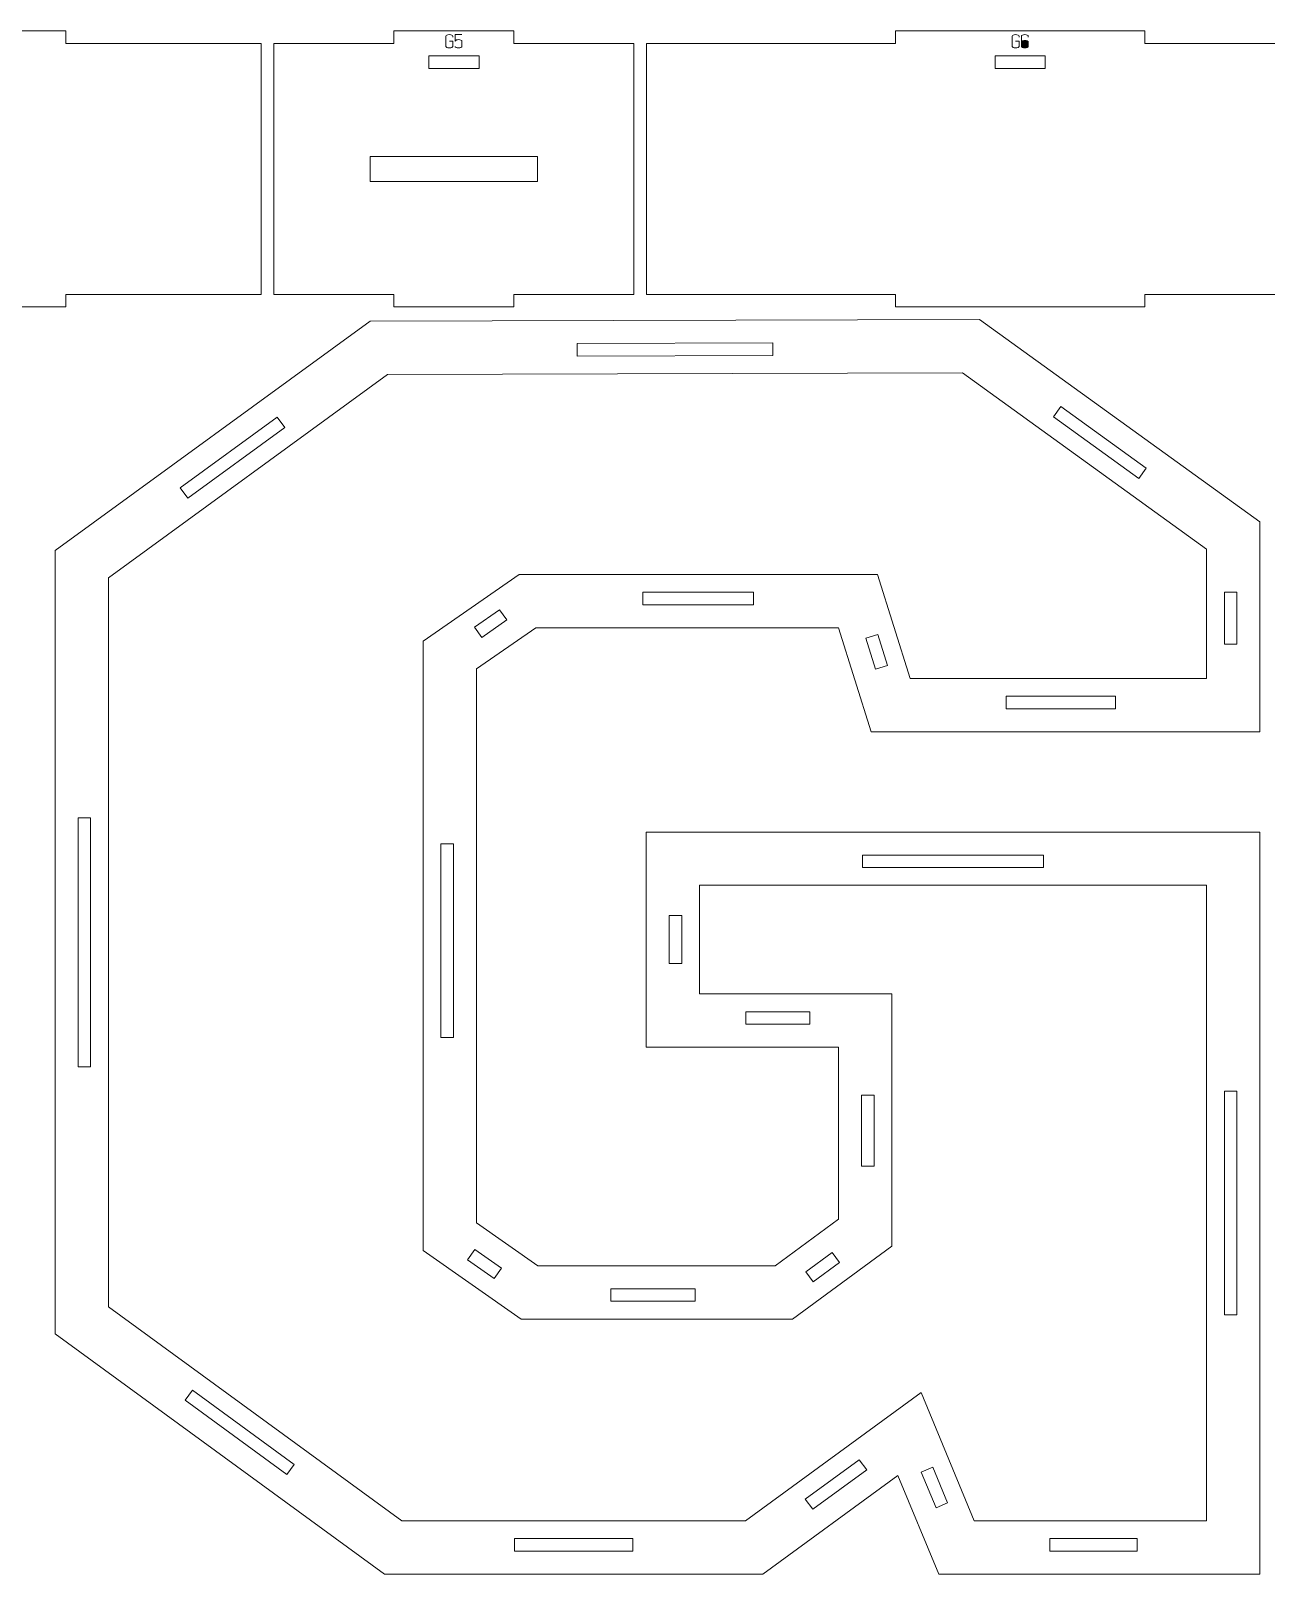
# Model space of a CAD drawing. Header units: centimetres. Extents: x -250 to 250, y -508 to 508.
# Drawn here: x -221.47 to -191.94, y -109.83 to -72.93 of the extents above; entities that cross this region are included whole.
import ezdxf

# ---------------------------------------------------------------- set-up
doc = ezdxf.new("R2010")
doc.units = ezdxf.units.CM
doc.header["$MEASUREMENT"] = 0
doc.layers.add('Capa 1', color=7, linetype='Continuous')

msp = doc.modelspace()

# ---------------------------------------------------------------- hatches: boundary and pattern name
at = {"layer": 'Capa 1', "true_color": 0x3e4095}
h = msp.add_hatch(color=175, dxfattribs=at)
edge = h.paths.add_edge_path()
edge.add_spline(control_points=[(-211.37963, -73.29819), (-211.37963, -73.30797), (-211.3875, -73.3163), (-211.40325, -73.32318), (-211.41899, -73.33006), (-211.43864, -73.3335), (-211.46218, -73.3335), (-211.48572, -73.3335), (-211.50537, -73.33006), (-211.52111, -73.32318), (-211.53686, -73.3163), (-211.54473, -73.30797), (-211.54473, -73.29819), (-211.54473, -73.29819), (-211.54473, -73.05237), (-211.54473, -73.05237), (-211.54473, -73.04259), (-211.53686, -73.03426), (-211.52111, -73.02738), (-211.50537, -73.0205), (-211.48572, -73.01706), (-211.46218, -73.01706), (-211.43864, -73.01706), (-211.41899, -73.0205), (-211.40325, -73.02738), (-211.3875, -73.03426), (-211.37963, -73.04259), (-211.37963, -73.05237), (-211.37963, -73.05237), (-211.37963, -73.07484), (-211.37963, -73.07484), (-211.37963, -73.07484), (-211.37963, -73.05237), (-211.37963, -73.05237), (-211.37963, -73.04259), (-211.3875, -73.03426), (-211.40325, -73.02738), (-211.41899, -73.0205), (-211.43864, -73.01706), (-211.46218, -73.01706), (-211.48572, -73.01706), (-211.50537, -73.0205), (-211.52111, -73.02738), (-211.53686, -73.03426), (-211.54473, -73.04259), (-211.54473, -73.05237), (-211.54473, -73.05237), (-211.54473, -73.29819), (-211.54473, -73.29819), (-211.54473, -73.30797), (-211.53686, -73.3163), (-211.52111, -73.32318), (-211.50537, -73.33006), (-211.48572, -73.3335), (-211.46218, -73.3335), (-211.43864, -73.3335), (-211.41899, -73.33006), (-211.40325, -73.32318), (-211.3875, -73.3163), (-211.37963, -73.30797), (-211.37963, -73.29819), (-211.37963, -73.29819), (-211.37963, -73.17528), (-211.37963, -73.17528), (-211.37963, -73.17528), (-211.46126, -73.17528), (-211.46126, -73.17528), (-211.46126, -73.17528), (-211.37963, -73.17528), (-211.37963, -73.17528), (-211.37963, -73.17528), (-211.37963, -73.29819), (-211.37963, -73.29819)], knot_values=[0, 0, 0, 0, 0.04166667, 0.04166667, 0.04166667, 0.08333333, 0.08333333, 0.08333333, 0.125, 0.125, 0.125, 0.16666667, 0.16666667, 0.16666667, 0.20833333, 0.20833333, 0.20833333, 0.25, 0.25, 0.25, 0.29166667, 0.29166667, 0.29166667, 0.33333333, 0.33333333, 0.33333333, 0.375, 0.375, 0.375, 0.41666667, 0.41666667, 0.41666667, 0.45833333, 0.45833333, 0.45833333, 0.5, 0.5, 0.5, 0.54166667, 0.54166667, 0.54166667, 0.58333333, 0.58333333, 0.58333333, 0.625, 0.625, 0.625, 0.66666667, 0.66666667, 0.66666667, 0.70833333, 0.70833333, 0.70833333, 0.75, 0.75, 0.75, 0.79166667, 0.79166667, 0.79166667, 0.83333333, 0.83333333, 0.83333333, 0.875, 0.875, 0.875, 0.91666667, 0.91666667, 0.91666667, 0.95833333, 0.95833333, 0.95833333, 1, 1, 1, 1], degree=3, periodic=1)
h = msp.add_hatch(color=175, dxfattribs=at)
edge = h.paths.add_edge_path()
edge.add_spline(control_points=[(-211.24205, -73.3335), (-211.26559, -73.3335), (-211.28524, -73.33006), (-211.30098, -73.32318), (-211.31673, -73.3163), (-211.3246, -73.30797), (-211.3246, -73.29819), (-211.3246, -73.30797), (-211.31673, -73.3163), (-211.30098, -73.32318), (-211.28524, -73.33006), (-211.26559, -73.3335), (-211.24205, -73.3335), (-211.21851, -73.3335), (-211.19886, -73.33006), (-211.18312, -73.32318), (-211.16737, -73.3163), (-211.1595, -73.30797), (-211.1595, -73.29819), (-211.1595, -73.29819), (-211.1595, -73.17253), (-211.1595, -73.17253), (-211.1595, -73.16274), (-211.16737, -73.15441), (-211.18312, -73.14753), (-211.19886, -73.14065), (-211.21851, -73.13721), (-211.24205, -73.13721), (-211.26345, -73.13905), (-211.27996, -73.1415), (-211.29158, -73.14455), (-211.3032, -73.14761), (-211.3142, -73.15694), (-211.3246, -73.17253), (-211.3246, -73.17253), (-211.3246, -73.01706), (-211.3246, -73.01706), (-211.3246, -73.01706), (-211.165, -73.01706), (-211.165, -73.01706), (-211.165, -73.01706), (-211.3246, -73.01706), (-211.3246, -73.01706), (-211.3246, -73.01706), (-211.3246, -73.17253), (-211.3246, -73.17253), (-211.3142, -73.15694), (-211.3032, -73.14761), (-211.29158, -73.14455), (-211.27996, -73.1415), (-211.26345, -73.13905), (-211.24205, -73.13721), (-211.21851, -73.13721), (-211.19886, -73.14065), (-211.18312, -73.14753), (-211.16737, -73.15441), (-211.1595, -73.16274), (-211.1595, -73.17253), (-211.1595, -73.17253), (-211.1595, -73.29819), (-211.1595, -73.29819), (-211.1595, -73.30797), (-211.16737, -73.3163), (-211.18312, -73.32318), (-211.19886, -73.33006), (-211.21851, -73.3335), (-211.24205, -73.3335)], knot_values=[0, 0, 0, 0, 0.04545455, 0.04545455, 0.04545455, 0.09090909, 0.09090909, 0.09090909, 0.13636364, 0.13636364, 0.13636364, 0.18181818, 0.18181818, 0.18181818, 0.22727273, 0.22727273, 0.22727273, 0.27272727, 0.27272727, 0.27272727, 0.31818182, 0.31818182, 0.31818182, 0.36363636, 0.36363636, 0.36363636, 0.40909091, 0.40909091, 0.40909091, 0.45454545, 0.45454545, 0.45454545, 0.5, 0.5, 0.5, 0.54545455, 0.54545455, 0.54545455, 0.59090909, 0.59090909, 0.59090909, 0.63636364, 0.63636364, 0.63636364, 0.68181818, 0.68181818, 0.68181818, 0.72727273, 0.72727273, 0.72727273, 0.77272727, 0.77272727, 0.77272727, 0.81818182, 0.81818182, 0.81818182, 0.86363636, 0.86363636, 0.86363636, 0.90909091, 0.90909091, 0.90909091, 0.95454545, 0.95454545, 0.95454545, 1, 1, 1, 1], degree=3, periodic=1)
h = msp.add_hatch(color=175, dxfattribs=at)
edge = h.paths.add_edge_path()
edge.add_spline(control_points=[(-197.84202, -73.29819), (-197.84202, -73.30797), (-197.84989, -73.3163), (-197.86564, -73.32318), (-197.88138, -73.33006), (-197.90103, -73.3335), (-197.92457, -73.3335), (-197.94811, -73.3335), (-197.96776, -73.33006), (-197.9835, -73.32318), (-197.99925, -73.3163), (-198.00712, -73.30797), (-198.00712, -73.29819), (-198.00712, -73.29819), (-198.00712, -73.05237), (-198.00712, -73.05237), (-198.00712, -73.04259), (-197.99925, -73.03426), (-197.9835, -73.02738), (-197.96776, -73.0205), (-197.94811, -73.01706), (-197.92457, -73.01706), (-197.90103, -73.01706), (-197.88138, -73.0205), (-197.86564, -73.02738), (-197.84989, -73.03426), (-197.84202, -73.04259), (-197.84202, -73.05237), (-197.84202, -73.05237), (-197.84202, -73.07484), (-197.84202, -73.07484), (-197.84202, -73.07484), (-197.84202, -73.05237), (-197.84202, -73.05237), (-197.84202, -73.04259), (-197.84989, -73.03426), (-197.86564, -73.02738), (-197.88138, -73.0205), (-197.90103, -73.01706), (-197.92457, -73.01706), (-197.94811, -73.01706), (-197.96776, -73.0205), (-197.9835, -73.02738), (-197.99925, -73.03426), (-198.00712, -73.04259), (-198.00712, -73.05237), (-198.00712, -73.05237), (-198.00712, -73.29819), (-198.00712, -73.29819), (-198.00712, -73.30797), (-197.99925, -73.3163), (-197.9835, -73.32318), (-197.96776, -73.33006), (-197.94811, -73.3335), (-197.92457, -73.3335), (-197.90103, -73.3335), (-197.88138, -73.33006), (-197.86564, -73.32318), (-197.84989, -73.3163), (-197.84202, -73.30797), (-197.84202, -73.29819), (-197.84202, -73.29819), (-197.84202, -73.17528), (-197.84202, -73.17528), (-197.84202, -73.17528), (-197.92365, -73.17528), (-197.92365, -73.17528), (-197.92365, -73.17528), (-197.84202, -73.17528), (-197.84202, -73.17528), (-197.84202, -73.17528), (-197.84202, -73.29819), (-197.84202, -73.29819)], knot_values=[0, 0, 0, 0, 0.04166667, 0.04166667, 0.04166667, 0.08333333, 0.08333333, 0.08333333, 0.125, 0.125, 0.125, 0.16666667, 0.16666667, 0.16666667, 0.20833333, 0.20833333, 0.20833333, 0.25, 0.25, 0.25, 0.29166667, 0.29166667, 0.29166667, 0.33333333, 0.33333333, 0.33333333, 0.375, 0.375, 0.375, 0.41666667, 0.41666667, 0.41666667, 0.45833333, 0.45833333, 0.45833333, 0.5, 0.5, 0.5, 0.54166667, 0.54166667, 0.54166667, 0.58333333, 0.58333333, 0.58333333, 0.625, 0.625, 0.625, 0.66666667, 0.66666667, 0.66666667, 0.70833333, 0.70833333, 0.70833333, 0.75, 0.75, 0.75, 0.79166667, 0.79166667, 0.79166667, 0.83333333, 0.83333333, 0.83333333, 0.875, 0.875, 0.875, 0.91666667, 0.91666667, 0.91666667, 0.95833333, 0.95833333, 0.95833333, 1, 1, 1, 1], degree=3, periodic=1)
h = msp.add_hatch(color=175, dxfattribs=at)
edge = h.paths.add_edge_path()
edge.add_spline(control_points=[(-197.70444, -73.3335), (-197.72798, -73.3335), (-197.74763, -73.33006), (-197.76337, -73.32318), (-197.77912, -73.3163), (-197.78699, -73.30797), (-197.78699, -73.29819), (-197.78699, -73.29819), (-197.78699, -73.19133), (-197.78699, -73.19133), (-197.78699, -73.19133), (-197.78699, -73.05237), (-197.78699, -73.05237), (-197.78699, -73.04259), (-197.77912, -73.03426), (-197.76337, -73.02738), (-197.74763, -73.0205), (-197.72798, -73.01706), (-197.70444, -73.01706), (-197.6809, -73.01706), (-197.66125, -73.0205), (-197.64551, -73.02738), (-197.62976, -73.03426), (-197.62189, -73.04259), (-197.62189, -73.05237), (-197.62189, -73.05237), (-197.62189, -73.07805), (-197.62189, -73.07805), (-197.62189, -73.07805), (-197.62189, -73.05237), (-197.62189, -73.05237), (-197.62189, -73.04259), (-197.62976, -73.03426), (-197.64551, -73.02738), (-197.66125, -73.0205), (-197.6809, -73.01706), (-197.70444, -73.01706), (-197.72798, -73.01706), (-197.74763, -73.0205), (-197.76337, -73.02738), (-197.77912, -73.03426), (-197.78699, -73.04259), (-197.78699, -73.05237), (-197.78699, -73.05237), (-197.78699, -73.19133), (-197.78699, -73.19133), (-197.78699, -73.18216), (-197.77744, -73.17398), (-197.75833, -73.1668), (-197.73922, -73.15961), (-197.72126, -73.15602), (-197.70444, -73.15602), (-197.6809, -73.15602), (-197.66125, -73.15946), (-197.64551, -73.16634), (-197.62976, -73.17322), (-197.62189, -73.18155), (-197.62189, -73.19133), (-197.62189, -73.19133), (-197.62189, -73.29819), (-197.62189, -73.29819), (-197.62189, -73.30797), (-197.62976, -73.3163), (-197.64551, -73.32318), (-197.66125, -73.33006), (-197.6809, -73.3335), (-197.70444, -73.3335)], knot_values=[0, 0, 0, 0, 0.04545455, 0.04545455, 0.04545455, 0.09090909, 0.09090909, 0.09090909, 0.13636364, 0.13636364, 0.13636364, 0.18181818, 0.18181818, 0.18181818, 0.22727273, 0.22727273, 0.22727273, 0.27272727, 0.27272727, 0.27272727, 0.31818182, 0.31818182, 0.31818182, 0.36363636, 0.36363636, 0.36363636, 0.40909091, 0.40909091, 0.40909091, 0.45454545, 0.45454545, 0.45454545, 0.5, 0.5, 0.5, 0.54545455, 0.54545455, 0.54545455, 0.59090909, 0.59090909, 0.59090909, 0.63636364, 0.63636364, 0.63636364, 0.68181818, 0.68181818, 0.68181818, 0.72727273, 0.72727273, 0.72727273, 0.77272727, 0.77272727, 0.77272727, 0.81818182, 0.81818182, 0.81818182, 0.86363636, 0.86363636, 0.86363636, 0.90909091, 0.90909091, 0.90909091, 0.95454545, 0.95454545, 0.95454545, 1, 1, 1, 1], degree=3, periodic=1)
h = msp.add_hatch(color=175, dxfattribs=at)
edge = h.paths.add_edge_path()
edge.add_spline(control_points=[(-197.78699, -73.29819), (-197.78699, -73.30797), (-197.77912, -73.3163), (-197.76337, -73.32318), (-197.74763, -73.33006), (-197.72798, -73.3335), (-197.70444, -73.3335), (-197.6809, -73.3335), (-197.66125, -73.33006), (-197.64551, -73.32318), (-197.62976, -73.3163), (-197.62189, -73.30797), (-197.62189, -73.29819), (-197.62189, -73.29819), (-197.62189, -73.19133), (-197.62189, -73.19133), (-197.62189, -73.18155), (-197.62976, -73.17322), (-197.64551, -73.16634), (-197.66125, -73.15946), (-197.6809, -73.15602), (-197.70444, -73.15602), (-197.72126, -73.15602), (-197.73922, -73.15961), (-197.75833, -73.1668), (-197.77744, -73.17398), (-197.78699, -73.18216), (-197.78699, -73.19133), (-197.78699, -73.19133), (-197.78699, -73.29819), (-197.78699, -73.29819)], knot_values=[0, 0, 0, 0, 0.1, 0.1, 0.1, 0.2, 0.2, 0.2, 0.3, 0.3, 0.3, 0.4, 0.4, 0.4, 0.5, 0.5, 0.5, 0.6, 0.6, 0.6, 0.7, 0.7, 0.7, 0.8, 0.8, 0.8, 0.9, 0.9, 0.9, 1, 1, 1, 1], degree=3, periodic=1)

# ---------------------------------------------------------------- linework, layer by layer
at = {"layer": 'Capa 1', "color": 240, "lineweight": 9}
for points, knots in [([(-229.97723, -73.2271), (-229.97723, -73.2271), (-229.97723, -79.2271), (-229.97723, -79.2271), (-229.97723, -79.2271), (-225.30381, -79.2271), (-225.30381, -79.2271), (-225.30381, -79.2271), (-225.30381, -79.5271), (-225.30381, -79.5271), (-225.30381, -79.5271), (-220.6304, -79.5271), (-220.6304, -79.5271), (-220.6304, -79.5271), (-220.6304, -79.2271), (-220.6304, -79.2271), (-220.6304, -79.2271), (-215.95698, -79.2271), (-215.95698, -79.2271), (-215.95698, -79.2271), (-215.95698, -73.2271), (-215.95698, -73.2271), (-215.95698, -73.2271), (-220.6304, -73.2271), (-220.6304, -73.2271), (-220.6304, -73.2271), (-220.6304, -72.9271), (-220.6304, -72.9271), (-220.6304, -72.9271), (-225.30381, -72.9271), (-225.30381, -72.9271), (-225.30381, -72.9271), (-225.30381, -73.2271), (-225.30381, -73.2271), (-225.30381, -73.2271), (-229.97723, -73.2271), (-229.97723, -73.2271)], [0, 0, 0, 0, 0.08333333, 0.08333333, 0.08333333, 0.16666667, 0.16666667, 0.16666667, 0.25, 0.25, 0.25, 0.33333333, 0.33333333, 0.33333333, 0.41666667, 0.41666667, 0.41666667, 0.5, 0.5, 0.5, 0.58333333, 0.58333333, 0.58333333, 0.66666667, 0.66666667, 0.66666667, 0.75, 0.75, 0.75, 0.83333333, 0.83333333, 0.83333333, 0.91666667, 0.91666667, 0.91666667, 1, 1, 1, 1]), ([(-215.65698, -73.2271), (-215.65698, -73.2271), (-215.65698, -79.2271), (-215.65698, -79.2271), (-215.65698, -79.2271), (-212.78707, -79.2271), (-212.78707, -79.2271), (-212.78707, -79.2271), (-212.78707, -79.5271), (-212.78707, -79.5271), (-212.78707, -79.5271), (-209.91716, -79.5271), (-209.91716, -79.5271), (-209.91716, -79.5271), (-209.91716, -79.2271), (-209.91716, -79.2271), (-209.91716, -79.2271), (-207.04725, -79.2271), (-207.04725, -79.2271), (-207.04725, -79.2271), (-207.04725, -73.2271), (-207.04725, -73.2271), (-207.04725, -73.2271), (-209.91716, -73.2271), (-209.91716, -73.2271), (-209.91716, -73.2271), (-209.91716, -72.9271), (-209.91716, -72.9271), (-209.91716, -72.9271), (-212.78707, -72.9271), (-212.78707, -72.9271), (-212.78707, -72.9271), (-212.78707, -73.2271), (-212.78707, -73.2271), (-212.78707, -73.2271), (-215.65698, -73.2271), (-215.65698, -73.2271)], [0, 0, 0, 0, 0.08333333, 0.08333333, 0.08333333, 0.16666667, 0.16666667, 0.16666667, 0.25, 0.25, 0.25, 0.33333333, 0.33333333, 0.33333333, 0.41666667, 0.41666667, 0.41666667, 0.5, 0.5, 0.5, 0.58333333, 0.58333333, 0.58333333, 0.66666667, 0.66666667, 0.66666667, 0.75, 0.75, 0.75, 0.83333333, 0.83333333, 0.83333333, 0.91666667, 0.91666667, 0.91666667, 1, 1, 1, 1]), ([(-206.74725, -73.2271), (-206.74725, -73.2271), (-206.74725, -79.2271), (-206.74725, -79.2271), (-206.74725, -79.2271), (-200.79209, -79.2271), (-200.79209, -79.2271), (-200.79209, -79.2271), (-200.79209, -79.5271), (-200.79209, -79.5271), (-200.79209, -79.5271), (-194.83693, -79.5271), (-194.83693, -79.5271), (-194.83693, -79.5271), (-194.83693, -79.2271), (-194.83693, -79.2271), (-194.83693, -79.2271), (-188.88176, -79.2271), (-188.88176, -79.2271), (-188.88176, -79.2271), (-188.88176, -73.2271), (-188.88176, -73.2271), (-188.88176, -73.2271), (-194.83693, -73.2271), (-194.83693, -73.2271), (-194.83693, -73.2271), (-194.83693, -72.9271), (-194.83693, -72.9271), (-194.83693, -72.9271), (-200.79209, -72.9271), (-200.79209, -72.9271), (-200.79209, -72.9271), (-200.79209, -73.2271), (-200.79209, -73.2271), (-200.79209, -73.2271), (-206.74725, -73.2271), (-206.74725, -73.2271)], [0, 0, 0, 0, 0.08333333, 0.08333333, 0.08333333, 0.16666667, 0.16666667, 0.16666667, 0.25, 0.25, 0.25, 0.33333333, 0.33333333, 0.33333333, 0.41666667, 0.41666667, 0.41666667, 0.5, 0.5, 0.5, 0.58333333, 0.58333333, 0.58333333, 0.66666667, 0.66666667, 0.66666667, 0.75, 0.75, 0.75, 0.83333333, 0.83333333, 0.83333333, 0.91666667, 0.91666667, 0.91666667, 1, 1, 1, 1]), ([(-211.95211, -73.527), (-211.95211, -73.527), (-210.75211, -73.527), (-210.75211, -73.527), (-210.75211, -73.527), (-210.75211, -73.827), (-210.75211, -73.827), (-210.75211, -73.827), (-211.95211, -73.827), (-211.95211, -73.827), (-211.95211, -73.827), (-211.95211, -73.527), (-211.95211, -73.527)], [0, 0, 0, 0, 0.25, 0.25, 0.25, 0.5, 0.5, 0.5, 0.75, 0.75, 0.75, 1, 1, 1, 1]), ([(-198.4145, -73.527), (-198.4145, -73.527), (-197.2145, -73.527), (-197.2145, -73.527), (-197.2145, -73.527), (-197.2145, -73.827), (-197.2145, -73.827), (-197.2145, -73.827), (-198.4145, -73.827), (-198.4145, -73.827), (-198.4145, -73.827), (-198.4145, -73.527), (-198.4145, -73.527)], [0, 0, 0, 0, 0.25, 0.25, 0.25, 0.5, 0.5, 0.5, 0.75, 0.75, 0.75, 1, 1, 1, 1]), ([(-213.35211, -75.9271), (-213.35211, -75.9271), (-209.35211, -75.9271), (-209.35211, -75.9271), (-209.35211, -75.9271), (-209.35211, -76.5271), (-209.35211, -76.5271), (-209.35211, -76.5271), (-213.35211, -76.5271), (-213.35211, -76.5271), (-213.35211, -76.5271), (-213.35211, -75.9271), (-213.35211, -75.9271)], [0, 0, 0, 0, 0.25, 0.25, 0.25, 0.5, 0.5, 0.5, 0.75, 0.75, 0.75, 1, 1, 1, 1]), ([(-201.37555, -89.68419), (-201.37555, -89.68419), (-202.15788, -87.19849), (-202.15788, -87.19849), (-202.15788, -87.19849), (-209.39453, -87.19849), (-209.39453, -87.19849), (-209.39453, -87.19849), (-210.81252, -88.1842), (-210.81252, -88.1842), (-210.81252, -88.1842), (-210.81252, -101.42698), (-210.81252, -101.42698), (-210.81252, -101.42698), (-209.34563, -102.45554), (-209.34563, -102.45554), (-209.34563, -102.45554), (-203.67366, -102.45554), (-203.67366, -102.45554), (-203.67366, -102.45554), (-202.15788, -101.34126), (-202.15788, -101.34126), (-202.15788, -101.34126), (-202.15788, -97.22701), (-202.15788, -97.22701), (-202.15788, -97.22701), (-206.75413, -97.22701), (-206.75413, -97.22701), (-206.75413, -97.22701), (-206.75413, -92.08417), (-206.75413, -92.08417), (-206.75413, -92.08417), (-192.08525, -92.08417), (-192.08525, -92.08417), (-192.08525, -92.08417), (-192.08525, -109.82694), (-192.08525, -109.82694), (-192.08525, -109.82694), (-199.76197, -109.82694), (-199.76197, -109.82694), (-199.76197, -109.82694), (-200.73989, -107.46981), (-200.73989, -107.46981), (-200.73989, -107.46981), (-203.96704, -109.82694), (-203.96704, -109.82694), (-203.96704, -109.82694), (-213.01285, -109.82694), (-213.01285, -109.82694), (-213.01285, -109.82694), (-220.88514, -104.0841), (-220.88514, -104.0841), (-220.88514, -104.0841), (-220.88514, -85.35564), (-220.88514, -85.35564), (-220.88514, -85.35564), (-213.35512, -79.86996), (-213.35512, -79.86996), (-213.35512, -79.86996), (-198.78404, -79.8271), (-198.78404, -79.8271), (-198.78404, -79.8271), (-192.08525, -84.66993), (-192.08525, -84.66993), (-192.08525, -84.66993), (-192.08525, -89.68419), (-192.08525, -89.68419), (-192.08525, -89.68419), (-201.37555, -89.68419), (-201.37555, -89.68419)], [0, 0, 0, 0, 0.04347826, 0.04347826, 0.04347826, 0.08695652, 0.08695652, 0.08695652, 0.13043478, 0.13043478, 0.13043478, 0.17391304, 0.17391304, 0.17391304, 0.2173913, 0.2173913, 0.2173913, 0.26086957, 0.26086957, 0.26086957, 0.30434783, 0.30434783, 0.30434783, 0.34782609, 0.34782609, 0.34782609, 0.39130435, 0.39130435, 0.39130435, 0.43478261, 0.43478261, 0.43478261, 0.47826087, 0.47826087, 0.47826087, 0.52173913, 0.52173913, 0.52173913, 0.56521739, 0.56521739, 0.56521739, 0.60869565, 0.60869565, 0.60869565, 0.65217391, 0.65217391, 0.65217391, 0.69565217, 0.69565217, 0.69565217, 0.73913043, 0.73913043, 0.73913043, 0.7826087, 0.7826087, 0.7826087, 0.82608696, 0.82608696, 0.82608696, 0.86956522, 0.86956522, 0.86956522, 0.91304348, 0.91304348, 0.91304348, 0.95652174, 0.95652174, 0.95652174, 1, 1, 1, 1]), ([(-208.40431, -80.70393), (-208.40431, -80.70393), (-203.73091, -80.69019), (-203.73091, -80.69019), (-203.73091, -80.69019), (-203.7318, -80.39019), (-203.7318, -80.39019), (-203.7318, -80.39019), (-208.40519, -80.40393), (-208.40519, -80.40393), (-208.40519, -80.40393), (-208.40431, -80.70393), (-208.40431, -80.70393)], [0, 0, 0, 0, 0.25, 0.25, 0.25, 0.5, 0.5, 0.5, 0.75, 0.75, 0.75, 1, 1, 1, 1]), ([(-200.4418, -88.4114), (-200.4418, -88.4114), (-193.35804, -88.4114), (-193.35804, -88.4114), (-193.35804, -88.4114), (-193.35804, -85.32034), (-193.35804, -85.32034), (-193.35804, -85.32034), (-199.19426, -81.1011), (-199.19426, -81.1011), (-199.19426, -81.1011), (-212.93899, -81.14153), (-212.93899, -81.14153), (-212.93899, -81.14153), (-219.61235, -86.00313), (-219.61235, -86.00313), (-219.61235, -86.00313), (-219.61235, -103.43713), (-219.61235, -103.43713), (-219.61235, -103.43713), (-212.59793, -108.55415), (-212.59793, -108.55415), (-212.59793, -108.55415), (-204.38237, -108.55415), (-204.38237, -108.55415), (-204.38237, -108.55415), (-200.18421, -105.48778), (-200.18421, -105.48778), (-200.18421, -105.48778), (-198.91204, -108.55415), (-198.91204, -108.55415), (-198.91204, -108.55415), (-193.35804, -108.55415), (-193.35804, -108.55415), (-193.35804, -108.55415), (-193.35804, -93.35696), (-193.35804, -93.35696), (-193.35804, -93.35696), (-205.48134, -93.35696), (-205.48134, -93.35696), (-205.48134, -93.35696), (-205.48134, -95.95422), (-205.48134, -95.95422), (-205.48134, -95.95422), (-200.88509, -95.95422), (-200.88509, -95.95422), (-200.88509, -95.95422), (-200.88509, -101.9853), (-200.88509, -101.9853), (-200.88509, -101.9853), (-203.25617, -103.72833), (-203.25617, -103.72833), (-203.25617, -103.72833), (-209.7474, -103.72833), (-209.7474, -103.72833), (-209.7474, -103.72833), (-212.08531, -102.08902), (-212.08531, -102.08902), (-212.08531, -102.08902), (-212.08531, -87.51887), (-212.08531, -87.51887), (-212.08531, -87.51887), (-209.79346, -85.9257), (-209.79346, -85.9257), (-209.79346, -85.9257), (-201.22413, -85.9257), (-201.22413, -85.9257), (-201.22413, -85.9257), (-200.4418, -88.4114), (-200.4418, -88.4114)], [0, 0, 0, 0, 0.04347826, 0.04347826, 0.04347826, 0.08695652, 0.08695652, 0.08695652, 0.13043478, 0.13043478, 0.13043478, 0.17391304, 0.17391304, 0.17391304, 0.2173913, 0.2173913, 0.2173913, 0.26086957, 0.26086957, 0.26086957, 0.30434783, 0.30434783, 0.30434783, 0.34782609, 0.34782609, 0.34782609, 0.39130435, 0.39130435, 0.39130435, 0.43478261, 0.43478261, 0.43478261, 0.47826087, 0.47826087, 0.47826087, 0.52173913, 0.52173913, 0.52173913, 0.56521739, 0.56521739, 0.56521739, 0.60869565, 0.60869565, 0.60869565, 0.65217391, 0.65217391, 0.65217391, 0.69565217, 0.69565217, 0.69565217, 0.73913043, 0.73913043, 0.73913043, 0.7826087, 0.7826087, 0.7826087, 0.82608696, 0.82608696, 0.82608696, 0.86956522, 0.86956522, 0.86956522, 0.91304348, 0.91304348, 0.91304348, 0.95652174, 0.95652174, 0.95652174, 1, 1, 1, 1]), ([(-197.01627, -82.15214), (-197.01627, -82.15214), (-194.97503, -83.62784), (-194.97503, -83.62784), (-194.97503, -83.62784), (-194.79926, -83.38472), (-194.79926, -83.38472), (-194.79926, -83.38472), (-196.84051, -81.90902), (-196.84051, -81.90902), (-196.84051, -81.90902), (-197.01627, -82.15214), (-197.01627, -82.15214)], [0, 0, 0, 0, 0.25, 0.25, 0.25, 0.5, 0.5, 0.5, 0.75, 0.75, 0.75, 1, 1, 1, 1]), ([(-217.71697, -84.09743), (-217.71697, -84.09743), (-215.39734, -82.40755), (-215.39734, -82.40755), (-215.39734, -82.40755), (-215.57398, -82.16508), (-215.57398, -82.16508), (-215.57398, -82.16508), (-217.89362, -83.85495), (-217.89362, -83.85495), (-217.89362, -83.85495), (-217.71697, -84.09743), (-217.71697, -84.09743)], [0, 0, 0, 0, 0.25, 0.25, 0.25, 0.5, 0.5, 0.5, 0.75, 0.75, 0.75, 1, 1, 1, 1]), ([(-204.18667, -86.34996), (-204.18667, -86.34996), (-206.83796, -86.34996), (-206.83796, -86.34996), (-206.83796, -86.34996), (-206.83796, -86.64996), (-206.83796, -86.64996), (-206.83796, -86.64996), (-204.18667, -86.64996), (-204.18667, -86.64996), (-204.18667, -86.64996), (-204.18667, -86.34996), (-204.18667, -86.34996)], [0, 0, 0, 0, 0.25, 0.25, 0.25, 0.5, 0.5, 0.5, 0.75, 0.75, 0.75, 1, 1, 1, 1]), ([(-192.93378, -86.34758), (-192.93378, -86.34758), (-192.93378, -87.59162), (-192.93378, -87.59162), (-192.93378, -87.59162), (-192.63378, -87.59162), (-192.63378, -87.59162), (-192.63378, -87.59162), (-192.63378, -86.34758), (-192.63378, -86.34758), (-192.63378, -86.34758), (-192.93378, -86.34758), (-192.93378, -86.34758)], [0, 0, 0, 0, 0.25, 0.25, 0.25, 0.5, 0.5, 0.5, 0.75, 0.75, 0.75, 1, 1, 1, 1]), ([(-210.25992, -86.76666), (-210.25992, -86.76666), (-210.85935, -87.18335), (-210.85935, -87.18335), (-210.85935, -87.18335), (-210.68812, -87.42968), (-210.68812, -87.42968), (-210.68812, -87.42968), (-210.08868, -87.01299), (-210.08868, -87.01299), (-210.08868, -87.01299), (-210.25992, -86.76666), (-210.25992, -86.76666)], [0, 0, 0, 0, 0.25, 0.25, 0.25, 0.5, 0.5, 0.5, 0.75, 0.75, 0.75, 1, 1, 1, 1]), ([(-200.98519, -88.09808), (-200.98519, -88.09808), (-201.21733, -87.3605), (-201.21733, -87.3605), (-201.21733, -87.3605), (-201.50349, -87.45057), (-201.50349, -87.45057), (-201.50349, -87.45057), (-201.27135, -88.18814), (-201.27135, -88.18814), (-201.27135, -88.18814), (-200.98519, -88.09808), (-200.98519, -88.09808)], [0, 0, 0, 0, 0.25, 0.25, 0.25, 0.5, 0.5, 0.5, 0.75, 0.75, 0.75, 1, 1, 1, 1]), ([(-195.5402, -88.83566), (-195.5402, -88.83566), (-198.14663, -88.83566), (-198.14663, -88.83566), (-198.14663, -88.83566), (-198.14663, -89.13566), (-198.14663, -89.13566), (-198.14663, -89.13566), (-195.5402, -89.13566), (-195.5402, -89.13566), (-195.5402, -89.13566), (-195.5402, -88.83566), (-195.5402, -88.83566)], [0, 0, 0, 0, 0.25, 0.25, 0.25, 0.5, 0.5, 0.5, 0.75, 0.75, 0.75, 1, 1, 1, 1]), ([(-220.03661, -97.69763), (-220.03661, -97.69763), (-220.03661, -91.74246), (-220.03661, -91.74246), (-220.03661, -91.74246), (-220.33661, -91.74246), (-220.33661, -91.74246), (-220.33661, -91.74246), (-220.33661, -97.69763), (-220.33661, -97.69763), (-220.33661, -97.69763), (-220.03661, -97.69763), (-220.03661, -97.69763)], [0, 0, 0, 0, 0.25, 0.25, 0.25, 0.5, 0.5, 0.5, 0.75, 0.75, 0.75, 1, 1, 1, 1]), ([(-211.66105, -92.368), (-211.66105, -92.368), (-211.66105, -96.99536), (-211.66105, -96.99536), (-211.66105, -96.99536), (-211.36105, -96.99536), (-211.36105, -96.99536), (-211.36105, -96.99536), (-211.36105, -92.368), (-211.36105, -92.368), (-211.36105, -92.368), (-211.66105, -92.368), (-211.66105, -92.368)], [0, 0, 0, 0, 0.25, 0.25, 0.25, 0.5, 0.5, 0.5, 0.75, 0.75, 0.75, 1, 1, 1, 1]), ([(-201.58166, -92.9327), (-201.58166, -92.9327), (-197.25772, -92.9327), (-197.25772, -92.9327), (-197.25772, -92.9327), (-197.25772, -92.6327), (-197.25772, -92.6327), (-197.25772, -92.6327), (-201.58166, -92.6327), (-201.58166, -92.6327), (-201.58166, -92.6327), (-201.58166, -92.9327), (-201.58166, -92.9327)], [0, 0, 0, 0, 0.25, 0.25, 0.25, 0.5, 0.5, 0.5, 0.75, 0.75, 0.75, 1, 1, 1, 1]), ([(-205.9056, -95.22989), (-205.9056, -95.22989), (-205.9056, -94.08129), (-205.9056, -94.08129), (-205.9056, -94.08129), (-206.2056, -94.08129), (-206.2056, -94.08129), (-206.2056, -94.08129), (-206.2056, -95.22989), (-206.2056, -95.22989), (-206.2056, -95.22989), (-205.9056, -95.22989), (-205.9056, -95.22989)], [0, 0, 0, 0, 0.25, 0.25, 0.25, 0.5, 0.5, 0.5, 0.75, 0.75, 0.75, 1, 1, 1, 1]), ([(-202.84143, -96.37848), (-202.84143, -96.37848), (-204.37352, -96.37848), (-204.37352, -96.37848), (-204.37352, -96.37848), (-204.37352, -96.67848), (-204.37352, -96.67848), (-204.37352, -96.67848), (-202.84143, -96.67848), (-202.84143, -96.67848), (-202.84143, -96.67848), (-202.84143, -96.37848), (-202.84143, -96.37848)], [0, 0, 0, 0, 0.25, 0.25, 0.25, 0.5, 0.5, 0.5, 0.75, 0.75, 0.75, 1, 1, 1, 1]), ([(-201.30935, -100.07324), (-201.30935, -100.07324), (-201.30935, -98.37586), (-201.30935, -98.37586), (-201.30935, -98.37586), (-201.60935, -98.37586), (-201.60935, -98.37586), (-201.60935, -98.37586), (-201.60935, -100.07324), (-201.60935, -100.07324), (-201.60935, -100.07324), (-201.30935, -100.07324), (-201.30935, -100.07324)], [0, 0, 0, 0, 0.25, 0.25, 0.25, 0.5, 0.5, 0.5, 0.75, 0.75, 0.75, 1, 1, 1, 1]), ([(-192.93378, -98.28127), (-192.93378, -98.28127), (-192.93378, -103.62984), (-192.93378, -103.62984), (-192.93378, -103.62984), (-192.63378, -103.62984), (-192.63378, -103.62984), (-192.63378, -103.62984), (-192.63378, -98.28127), (-192.63378, -98.28127), (-192.63378, -98.28127), (-192.93378, -98.28127), (-192.93378, -98.28127)], [0, 0, 0, 0, 0.25, 0.25, 0.25, 0.5, 0.5, 0.5, 0.75, 0.75, 0.75, 1, 1, 1, 1]), ([(-211.02553, -102.31396), (-211.02553, -102.31396), (-210.39002, -102.75957), (-210.39002, -102.75957), (-210.39002, -102.75957), (-210.21778, -102.51394), (-210.21778, -102.51394), (-210.21778, -102.51394), (-210.8533, -102.06832), (-210.8533, -102.06832), (-210.8533, -102.06832), (-211.02553, -102.31396), (-211.02553, -102.31396)], [0, 0, 0, 0, 0.25, 0.25, 0.25, 0.5, 0.5, 0.5, 0.75, 0.75, 0.75, 1, 1, 1, 1]), ([(-202.76492, -102.84064), (-202.76492, -102.84064), (-202.13451, -102.37722), (-202.13451, -102.37722), (-202.13451, -102.37722), (-202.3122, -102.1355), (-202.3122, -102.1355), (-202.3122, -102.1355), (-202.94261, -102.59893), (-202.94261, -102.59893), (-202.94261, -102.59893), (-202.76492, -102.84064), (-202.76492, -102.84064)], [0, 0, 0, 0, 0.25, 0.25, 0.25, 0.5, 0.5, 0.5, 0.75, 0.75, 0.75, 1, 1, 1, 1]), ([(-207.59999, -103.30407), (-207.59999, -103.30407), (-205.58651, -103.30407), (-205.58651, -103.30407), (-205.58651, -103.30407), (-205.58651, -103.00407), (-205.58651, -103.00407), (-205.58651, -103.00407), (-207.59999, -103.00407), (-207.59999, -103.00407), (-207.59999, -103.00407), (-207.59999, -103.30407), (-207.59999, -103.30407)], [0, 0, 0, 0, 0.25, 0.25, 0.25, 0.5, 0.5, 0.5, 0.75, 0.75, 0.75, 1, 1, 1, 1]), ([(-215.1697, -107.2032), (-215.1697, -107.2032), (-217.60315, -105.428), (-217.60315, -105.428), (-217.60315, -105.428), (-217.77996, -105.67036), (-217.77996, -105.67036), (-217.77996, -105.67036), (-215.3465, -107.44557), (-215.3465, -107.44557), (-215.3465, -107.44557), (-215.1697, -107.2032), (-215.1697, -107.2032)], [0, 0, 0, 0, 0.25, 0.25, 0.25, 0.5, 0.5, 0.5, 0.75, 0.75, 0.75, 1, 1, 1, 1]), ([(-201.66093, -107.09177), (-201.66093, -107.09177), (-202.95243, -108.03509), (-202.95243, -108.03509), (-202.95243, -108.03509), (-202.77548, -108.27735), (-202.77548, -108.27735), (-202.77548, -108.27735), (-201.48398, -107.33403), (-201.48398, -107.33403), (-201.48398, -107.33403), (-201.66093, -107.09177), (-201.66093, -107.09177)], [0, 0, 0, 0, 0.25, 0.25, 0.25, 0.5, 0.5, 0.5, 0.75, 0.75, 0.75, 1, 1, 1, 1]), ([(-199.54947, -108.12486), (-199.54947, -108.12486), (-199.90358, -107.27131), (-199.90358, -107.27131), (-199.90358, -107.27131), (-200.18068, -107.38628), (-200.18068, -107.38628), (-200.18068, -107.38628), (-199.82656, -108.23982), (-199.82656, -108.23982), (-199.82656, -108.23982), (-199.54947, -108.12486), (-199.54947, -108.12486)], [0, 0, 0, 0, 0.25, 0.25, 0.25, 0.5, 0.5, 0.5, 0.75, 0.75, 0.75, 1, 1, 1, 1]), ([(-207.0747, -108.97841), (-207.0747, -108.97841), (-209.90547, -108.97841), (-209.90547, -108.97841), (-209.90547, -108.97841), (-209.90547, -109.27841), (-209.90547, -109.27841), (-209.90547, -109.27841), (-207.0747, -109.27841), (-207.0747, -109.27841), (-207.0747, -109.27841), (-207.0747, -108.97841), (-207.0747, -108.97841)], [0, 0, 0, 0, 0.25, 0.25, 0.25, 0.5, 0.5, 0.5, 0.75, 0.75, 0.75, 1, 1, 1, 1]), ([(-195.02097, -108.97841), (-195.02097, -108.97841), (-197.10816, -108.97841), (-197.10816, -108.97841), (-197.10816, -108.97841), (-197.10816, -109.27841), (-197.10816, -109.27841), (-197.10816, -109.27841), (-195.02097, -109.27841), (-195.02097, -109.27841), (-195.02097, -109.27841), (-195.02097, -108.97841), (-195.02097, -108.97841)], [0, 0, 0, 0, 0.25, 0.25, 0.25, 0.5, 0.5, 0.5, 0.75, 0.75, 0.75, 1, 1, 1, 1])]:
    msp.add_open_spline(points, degree=3, knots=knots, dxfattribs=at)
at = {"layer": 'Capa 1', "color": 114, "lineweight": 9}
for points, knots in [([(-211.37963, -73.29819), (-211.37963, -73.30797), (-211.3875, -73.3163), (-211.40325, -73.32318), (-211.41899, -73.33006), (-211.43864, -73.3335), (-211.46218, -73.3335), (-211.48572, -73.3335), (-211.50537, -73.33006), (-211.52111, -73.32318), (-211.53686, -73.3163), (-211.54473, -73.30797), (-211.54473, -73.29819), (-211.54473, -73.29819), (-211.54473, -73.05237), (-211.54473, -73.05237), (-211.54473, -73.04259), (-211.53686, -73.03426), (-211.52111, -73.02738), (-211.50537, -73.0205), (-211.48572, -73.01706), (-211.46218, -73.01706), (-211.43864, -73.01706), (-211.41899, -73.0205), (-211.40325, -73.02738), (-211.3875, -73.03426), (-211.37963, -73.04259), (-211.37963, -73.05237), (-211.37963, -73.05237), (-211.37963, -73.07484), (-211.37963, -73.07484), (-211.37963, -73.07484), (-211.37963, -73.05237), (-211.37963, -73.05237), (-211.37963, -73.04259), (-211.3875, -73.03426), (-211.40325, -73.02738), (-211.41899, -73.0205), (-211.43864, -73.01706), (-211.46218, -73.01706), (-211.48572, -73.01706), (-211.50537, -73.0205), (-211.52111, -73.02738), (-211.53686, -73.03426), (-211.54473, -73.04259), (-211.54473, -73.05237), (-211.54473, -73.05237), (-211.54473, -73.29819), (-211.54473, -73.29819), (-211.54473, -73.30797), (-211.53686, -73.3163), (-211.52111, -73.32318), (-211.50537, -73.33006), (-211.48572, -73.3335), (-211.46218, -73.3335), (-211.43864, -73.3335), (-211.41899, -73.33006), (-211.40325, -73.32318), (-211.3875, -73.3163), (-211.37963, -73.30797), (-211.37963, -73.29819), (-211.37963, -73.29819), (-211.37963, -73.17528), (-211.37963, -73.17528), (-211.37963, -73.17528), (-211.46126, -73.17528), (-211.46126, -73.17528), (-211.46126, -73.17528), (-211.37963, -73.17528), (-211.37963, -73.17528), (-211.37963, -73.17528), (-211.37963, -73.29819), (-211.37963, -73.29819)], [0, 0, 0, 0, 0.04166667, 0.04166667, 0.04166667, 0.08333333, 0.08333333, 0.08333333, 0.125, 0.125, 0.125, 0.16666667, 0.16666667, 0.16666667, 0.20833333, 0.20833333, 0.20833333, 0.25, 0.25, 0.25, 0.29166667, 0.29166667, 0.29166667, 0.33333333, 0.33333333, 0.33333333, 0.375, 0.375, 0.375, 0.41666667, 0.41666667, 0.41666667, 0.45833333, 0.45833333, 0.45833333, 0.5, 0.5, 0.5, 0.54166667, 0.54166667, 0.54166667, 0.58333333, 0.58333333, 0.58333333, 0.625, 0.625, 0.625, 0.66666667, 0.66666667, 0.66666667, 0.70833333, 0.70833333, 0.70833333, 0.75, 0.75, 0.75, 0.79166667, 0.79166667, 0.79166667, 0.83333333, 0.83333333, 0.83333333, 0.875, 0.875, 0.875, 0.91666667, 0.91666667, 0.91666667, 0.95833333, 0.95833333, 0.95833333, 1, 1, 1, 1]), ([(-211.24205, -73.3335), (-211.26559, -73.3335), (-211.28524, -73.33006), (-211.30098, -73.32318), (-211.31673, -73.3163), (-211.3246, -73.30797), (-211.3246, -73.29819), (-211.3246, -73.30797), (-211.31673, -73.3163), (-211.30098, -73.32318), (-211.28524, -73.33006), (-211.26559, -73.3335), (-211.24205, -73.3335), (-211.21851, -73.3335), (-211.19886, -73.33006), (-211.18312, -73.32318), (-211.16737, -73.3163), (-211.1595, -73.30797), (-211.1595, -73.29819), (-211.1595, -73.29819), (-211.1595, -73.17253), (-211.1595, -73.17253), (-211.1595, -73.16274), (-211.16737, -73.15441), (-211.18312, -73.14753), (-211.19886, -73.14065), (-211.21851, -73.13721), (-211.24205, -73.13721), (-211.26345, -73.13905), (-211.27996, -73.1415), (-211.29158, -73.14455), (-211.3032, -73.14761), (-211.3142, -73.15694), (-211.3246, -73.17253), (-211.3246, -73.17253), (-211.3246, -73.01706), (-211.3246, -73.01706), (-211.3246, -73.01706), (-211.165, -73.01706), (-211.165, -73.01706), (-211.165, -73.01706), (-211.3246, -73.01706), (-211.3246, -73.01706), (-211.3246, -73.01706), (-211.3246, -73.17253), (-211.3246, -73.17253), (-211.3142, -73.15694), (-211.3032, -73.14761), (-211.29158, -73.14455), (-211.27996, -73.1415), (-211.26345, -73.13905), (-211.24205, -73.13721), (-211.21851, -73.13721), (-211.19886, -73.14065), (-211.18312, -73.14753), (-211.16737, -73.15441), (-211.1595, -73.16274), (-211.1595, -73.17253), (-211.1595, -73.17253), (-211.1595, -73.29819), (-211.1595, -73.29819), (-211.1595, -73.30797), (-211.16737, -73.3163), (-211.18312, -73.32318), (-211.19886, -73.33006), (-211.21851, -73.3335), (-211.24205, -73.3335)], [0, 0, 0, 0, 0.04545455, 0.04545455, 0.04545455, 0.09090909, 0.09090909, 0.09090909, 0.13636364, 0.13636364, 0.13636364, 0.18181818, 0.18181818, 0.18181818, 0.22727273, 0.22727273, 0.22727273, 0.27272727, 0.27272727, 0.27272727, 0.31818182, 0.31818182, 0.31818182, 0.36363636, 0.36363636, 0.36363636, 0.40909091, 0.40909091, 0.40909091, 0.45454545, 0.45454545, 0.45454545, 0.5, 0.5, 0.5, 0.54545455, 0.54545455, 0.54545455, 0.59090909, 0.59090909, 0.59090909, 0.63636364, 0.63636364, 0.63636364, 0.68181818, 0.68181818, 0.68181818, 0.72727273, 0.72727273, 0.72727273, 0.77272727, 0.77272727, 0.77272727, 0.81818182, 0.81818182, 0.81818182, 0.86363636, 0.86363636, 0.86363636, 0.90909091, 0.90909091, 0.90909091, 0.95454545, 0.95454545, 0.95454545, 1, 1, 1, 1]), ([(-197.84202, -73.29819), (-197.84202, -73.30797), (-197.84989, -73.3163), (-197.86564, -73.32318), (-197.88138, -73.33006), (-197.90103, -73.3335), (-197.92457, -73.3335), (-197.94811, -73.3335), (-197.96776, -73.33006), (-197.9835, -73.32318), (-197.99925, -73.3163), (-198.00712, -73.30797), (-198.00712, -73.29819), (-198.00712, -73.29819), (-198.00712, -73.05237), (-198.00712, -73.05237), (-198.00712, -73.04259), (-197.99925, -73.03426), (-197.9835, -73.02738), (-197.96776, -73.0205), (-197.94811, -73.01706), (-197.92457, -73.01706), (-197.90103, -73.01706), (-197.88138, -73.0205), (-197.86564, -73.02738), (-197.84989, -73.03426), (-197.84202, -73.04259), (-197.84202, -73.05237), (-197.84202, -73.05237), (-197.84202, -73.07484), (-197.84202, -73.07484), (-197.84202, -73.07484), (-197.84202, -73.05237), (-197.84202, -73.05237), (-197.84202, -73.04259), (-197.84989, -73.03426), (-197.86564, -73.02738), (-197.88138, -73.0205), (-197.90103, -73.01706), (-197.92457, -73.01706), (-197.94811, -73.01706), (-197.96776, -73.0205), (-197.9835, -73.02738), (-197.99925, -73.03426), (-198.00712, -73.04259), (-198.00712, -73.05237), (-198.00712, -73.05237), (-198.00712, -73.29819), (-198.00712, -73.29819), (-198.00712, -73.30797), (-197.99925, -73.3163), (-197.9835, -73.32318), (-197.96776, -73.33006), (-197.94811, -73.3335), (-197.92457, -73.3335), (-197.90103, -73.3335), (-197.88138, -73.33006), (-197.86564, -73.32318), (-197.84989, -73.3163), (-197.84202, -73.30797), (-197.84202, -73.29819), (-197.84202, -73.29819), (-197.84202, -73.17528), (-197.84202, -73.17528), (-197.84202, -73.17528), (-197.92365, -73.17528), (-197.92365, -73.17528), (-197.92365, -73.17528), (-197.84202, -73.17528), (-197.84202, -73.17528), (-197.84202, -73.17528), (-197.84202, -73.29819), (-197.84202, -73.29819)], [0, 0, 0, 0, 0.04166667, 0.04166667, 0.04166667, 0.08333333, 0.08333333, 0.08333333, 0.125, 0.125, 0.125, 0.16666667, 0.16666667, 0.16666667, 0.20833333, 0.20833333, 0.20833333, 0.25, 0.25, 0.25, 0.29166667, 0.29166667, 0.29166667, 0.33333333, 0.33333333, 0.33333333, 0.375, 0.375, 0.375, 0.41666667, 0.41666667, 0.41666667, 0.45833333, 0.45833333, 0.45833333, 0.5, 0.5, 0.5, 0.54166667, 0.54166667, 0.54166667, 0.58333333, 0.58333333, 0.58333333, 0.625, 0.625, 0.625, 0.66666667, 0.66666667, 0.66666667, 0.70833333, 0.70833333, 0.70833333, 0.75, 0.75, 0.75, 0.79166667, 0.79166667, 0.79166667, 0.83333333, 0.83333333, 0.83333333, 0.875, 0.875, 0.875, 0.91666667, 0.91666667, 0.91666667, 0.95833333, 0.95833333, 0.95833333, 1, 1, 1, 1]), ([(-197.70444, -73.3335), (-197.72798, -73.3335), (-197.74763, -73.33006), (-197.76337, -73.32318), (-197.77912, -73.3163), (-197.78699, -73.30797), (-197.78699, -73.29819), (-197.78699, -73.29819), (-197.78699, -73.19133), (-197.78699, -73.19133), (-197.78699, -73.19133), (-197.78699, -73.05237), (-197.78699, -73.05237), (-197.78699, -73.04259), (-197.77912, -73.03426), (-197.76337, -73.02738), (-197.74763, -73.0205), (-197.72798, -73.01706), (-197.70444, -73.01706), (-197.6809, -73.01706), (-197.66125, -73.0205), (-197.64551, -73.02738), (-197.62976, -73.03426), (-197.62189, -73.04259), (-197.62189, -73.05237), (-197.62189, -73.05237), (-197.62189, -73.07805), (-197.62189, -73.07805), (-197.62189, -73.07805), (-197.62189, -73.05237), (-197.62189, -73.05237), (-197.62189, -73.04259), (-197.62976, -73.03426), (-197.64551, -73.02738), (-197.66125, -73.0205), (-197.6809, -73.01706), (-197.70444, -73.01706), (-197.72798, -73.01706), (-197.74763, -73.0205), (-197.76337, -73.02738), (-197.77912, -73.03426), (-197.78699, -73.04259), (-197.78699, -73.05237), (-197.78699, -73.05237), (-197.78699, -73.19133), (-197.78699, -73.19133), (-197.78699, -73.18216), (-197.77744, -73.17398), (-197.75833, -73.1668), (-197.73922, -73.15961), (-197.72126, -73.15602), (-197.70444, -73.15602), (-197.6809, -73.15602), (-197.66125, -73.15946), (-197.64551, -73.16634), (-197.62976, -73.17322), (-197.62189, -73.18155), (-197.62189, -73.19133), (-197.62189, -73.19133), (-197.62189, -73.29819), (-197.62189, -73.29819), (-197.62189, -73.30797), (-197.62976, -73.3163), (-197.64551, -73.32318), (-197.66125, -73.33006), (-197.6809, -73.3335), (-197.70444, -73.3335)], [0, 0, 0, 0, 0.04545455, 0.04545455, 0.04545455, 0.09090909, 0.09090909, 0.09090909, 0.13636364, 0.13636364, 0.13636364, 0.18181818, 0.18181818, 0.18181818, 0.22727273, 0.22727273, 0.22727273, 0.27272727, 0.27272727, 0.27272727, 0.31818182, 0.31818182, 0.31818182, 0.36363636, 0.36363636, 0.36363636, 0.40909091, 0.40909091, 0.40909091, 0.45454545, 0.45454545, 0.45454545, 0.5, 0.5, 0.5, 0.54545455, 0.54545455, 0.54545455, 0.59090909, 0.59090909, 0.59090909, 0.63636364, 0.63636364, 0.63636364, 0.68181818, 0.68181818, 0.68181818, 0.72727273, 0.72727273, 0.72727273, 0.77272727, 0.77272727, 0.77272727, 0.81818182, 0.81818182, 0.81818182, 0.86363636, 0.86363636, 0.86363636, 0.90909091, 0.90909091, 0.90909091, 0.95454545, 0.95454545, 0.95454545, 1, 1, 1, 1]), ([(-197.78699, -73.29819), (-197.78699, -73.30797), (-197.77912, -73.3163), (-197.76337, -73.32318), (-197.74763, -73.33006), (-197.72798, -73.3335), (-197.70444, -73.3335), (-197.6809, -73.3335), (-197.66125, -73.33006), (-197.64551, -73.32318), (-197.62976, -73.3163), (-197.62189, -73.30797), (-197.62189, -73.29819), (-197.62189, -73.29819), (-197.62189, -73.19133), (-197.62189, -73.19133), (-197.62189, -73.18155), (-197.62976, -73.17322), (-197.64551, -73.16634), (-197.66125, -73.15946), (-197.6809, -73.15602), (-197.70444, -73.15602), (-197.72126, -73.15602), (-197.73922, -73.15961), (-197.75833, -73.1668), (-197.77744, -73.17398), (-197.78699, -73.18216), (-197.78699, -73.19133), (-197.78699, -73.19133), (-197.78699, -73.29819), (-197.78699, -73.29819)], [0, 0, 0, 0, 0.1, 0.1, 0.1, 0.2, 0.2, 0.2, 0.3, 0.3, 0.3, 0.4, 0.4, 0.4, 0.5, 0.5, 0.5, 0.6, 0.6, 0.6, 0.7, 0.7, 0.7, 0.8, 0.8, 0.8, 0.9, 0.9, 0.9, 1, 1, 1, 1])]:
    msp.add_open_spline(points, degree=3, knots=knots, dxfattribs=at)

doc.saveas('drawing.dxf')
